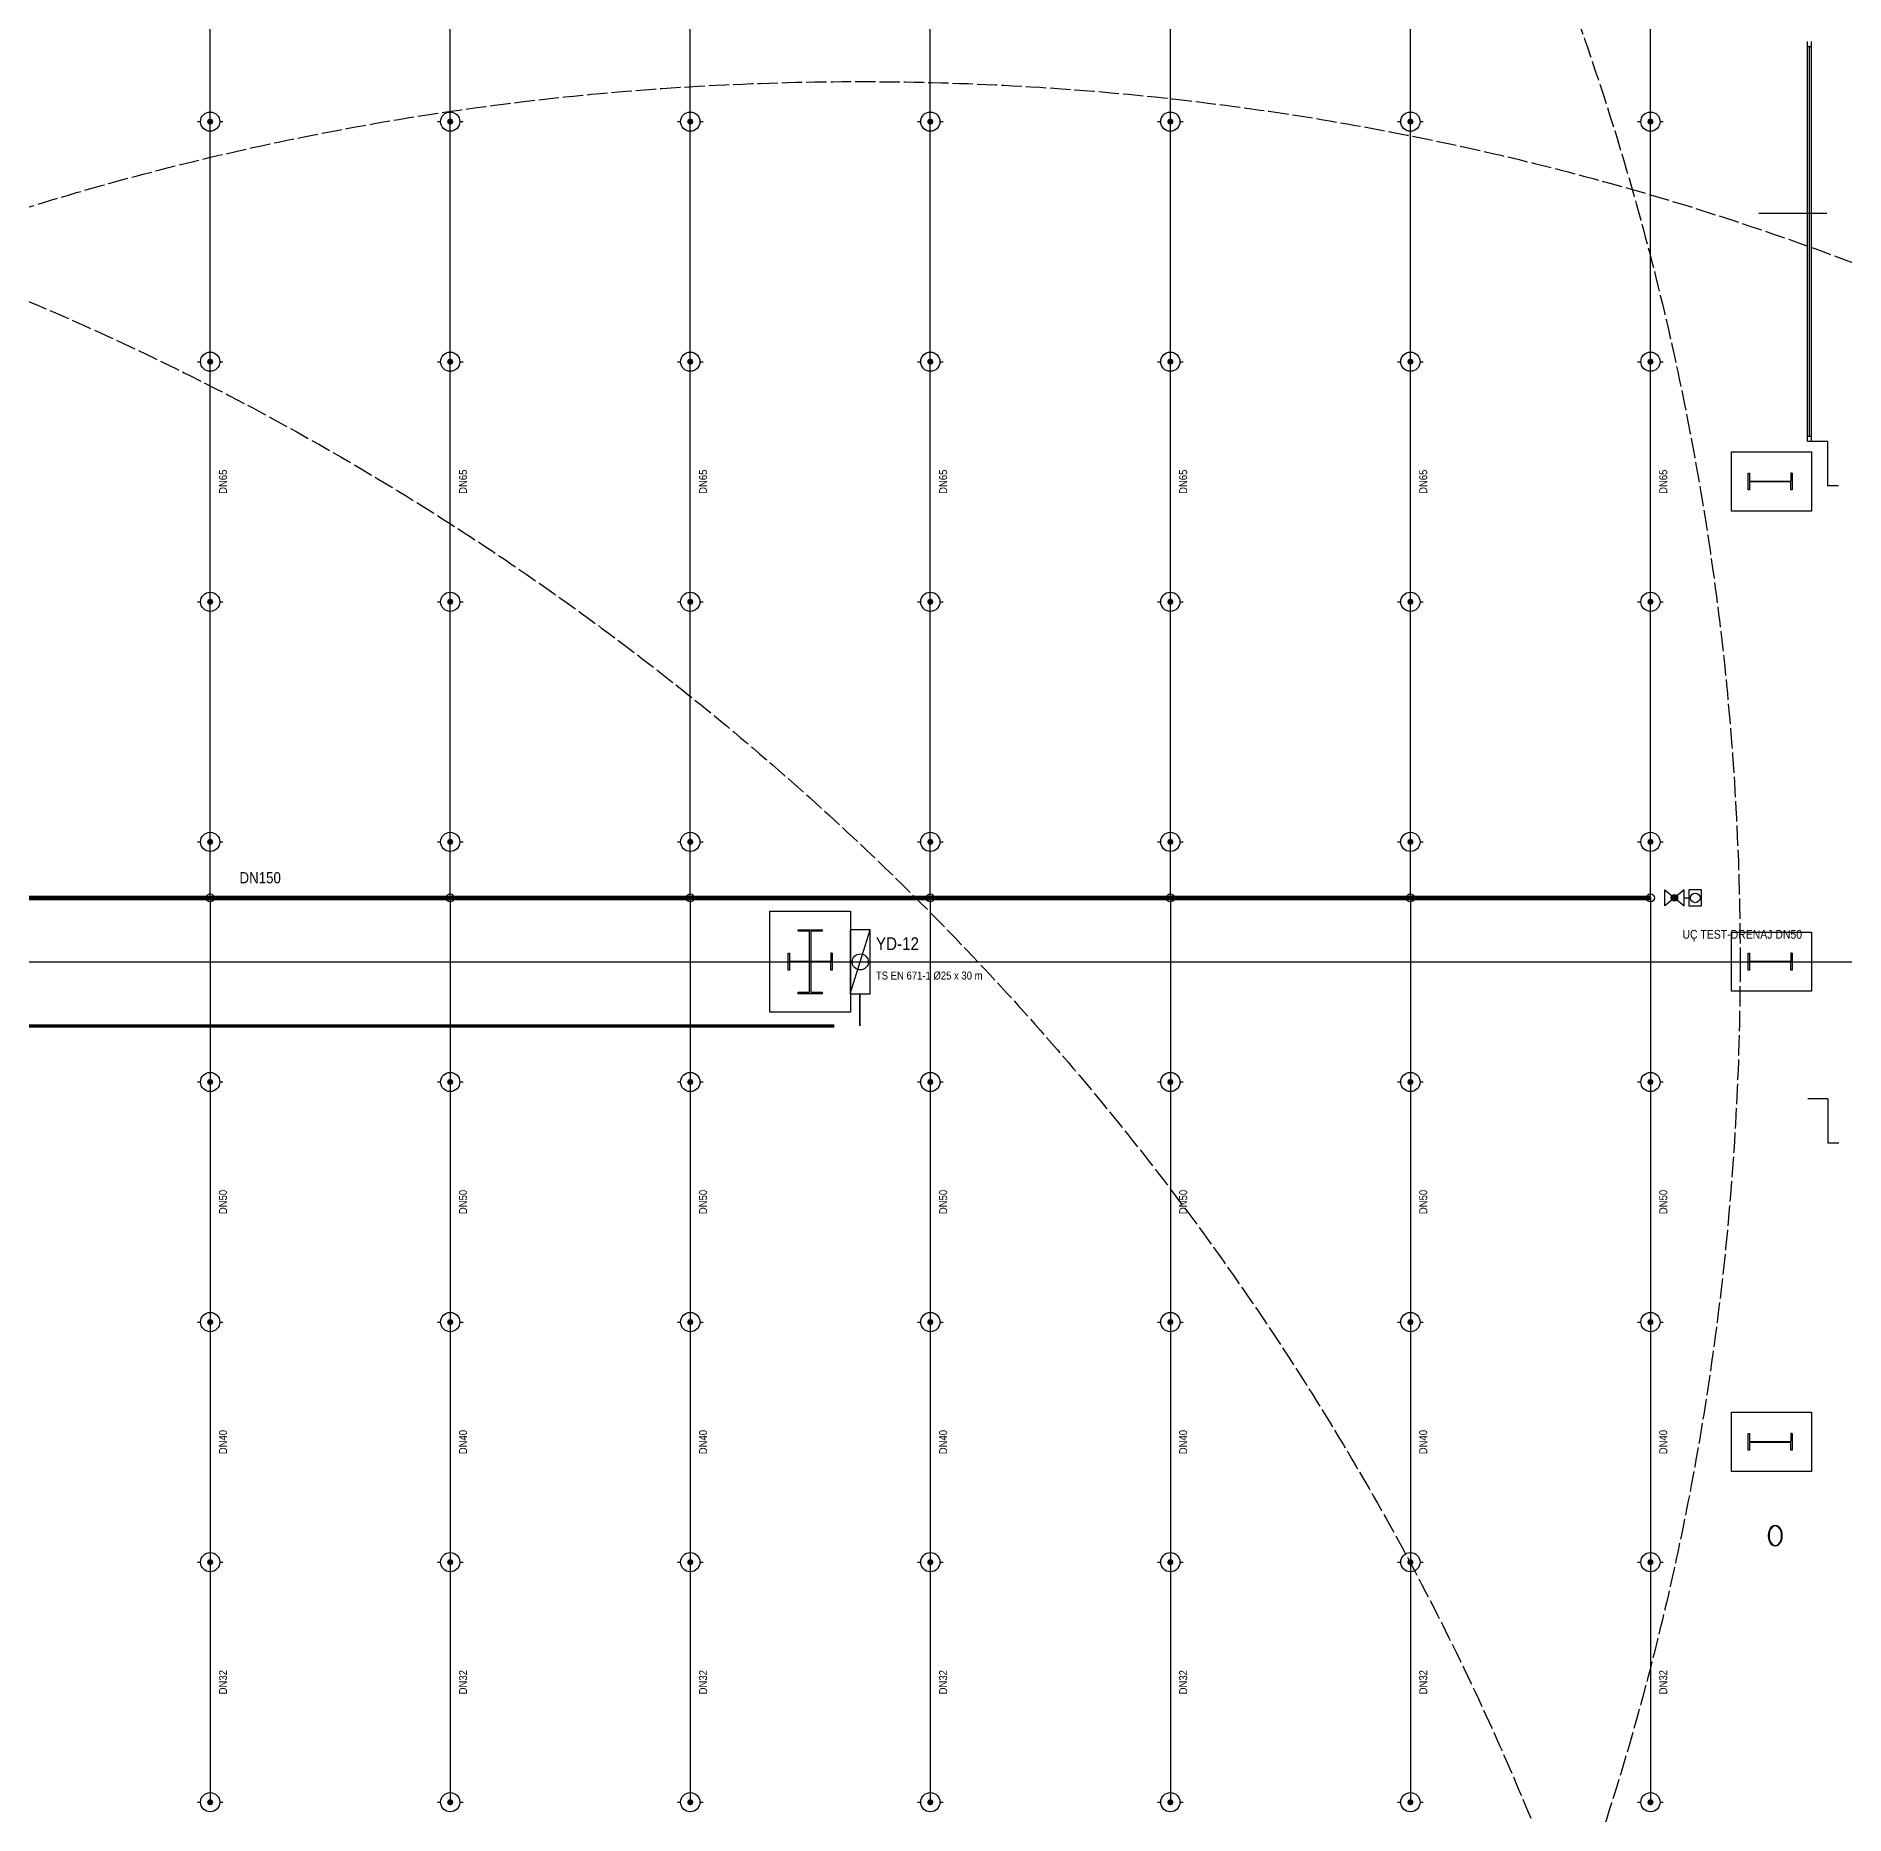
# Model space of a CAD drawing. Header units: centimetres. Extents: x 183171 to 202211, y -17274 to 19108.
# Drawn here: x 197642 to 199902, y 11990 to 14213 of the extents above; entities that cross this region are included whole.
import ezdxf
from ezdxf.enums import TextEntityAlignment as Align

# ---------------------------------------------------------------- set-up
doc = ezdxf.new("R2010")
doc.units = ezdxf.units.CM
doc.header["$LTSCALE"] = 20
doc.linetypes.add('DASHED', pattern=[1.524, 1.27, -0.254])
for name, color, linetype in [('ROTAS-MIMARI', 8, 'CONTINUOUS'), ('ROTAS-MIMARI-AKS', 8, 'CONTINUOUS'), ('ROTAS-MIMARI-KOLON', 8, 'CONTINUOUS'), ('ROTAS-YANGIN-BASLIK', 1, 'CONTINUOUS'), ('ROTAS-YANGIN-CAP', 2, 'CONTINUOUS'), ('ROTAS-YANGIN-DOLAP', 30, 'CONTINUOUS'), ('ROTAS-YANGIN-DOLAP-BORU', 30, 'CONTINUOUS'), ('ROTAS-YANGIN-DOLAP-ETKI', 9, 'DASHED'), ('ROTAS-YANGIN-SEMBOL', 1, 'CONTINUOUS'), ('ROTAS-YANGIN-SPR-ANA', 1, 'CONTINUOUS'), ('ROTAS-YANGIN-SPR-BORU', 1, 'CONTINUOUS'), ('ROTAS-YANGIN-YAZI', 7, 'CONTINUOUS')]:
    doc.layers.add(name, color=color, linetype=linetype)
doc.styles.add('ROTAS', font='arial.ttf')

# ---------------------------------------------------------------- blocks, each defined once
blk = doc.blocks.new('ROTAS-SMB-TEST-DRENAJ')
h = blk.add_hatch(color=256)
h.dxf.hatch_style = 1
h.paths.add_polyline_path([(-3, 0), (-3.1, 0.6), (-3.4, 1.2), (-3.8, 1.6), (-4.4, 1.9), (-5, 2), (-5.6, 1.9), (-6.2, 1.6), (-6.6, 1.2), (-6.9, 0.6), (-7, 0), (-6.9, -0.6), (-6.6, -1.2), (-6.2, -1.6), (-5.6, -1.9), (-5, -2), (-4.4, -1.9), (-3.8, -1.6), (-3.4, -1.2), (-3.1, -0.6)])
blk.add_line((1, 0), (4, 0))
for points in [[(-11, -5), (-11, 5), (-5, 0)], [(1, -5), (1, 5), (-5, 0)], [(4, -5), (12, -5), (12, 5), (4, 5)]]:
    blk.add_lwpolyline(points, close=True)
for centre, radius in [((-5, 0), 2), ((8, 0), 3)]:
    blk.add_circle(centre, radius)
blk = doc.blocks.new('ROTAS-SMB-SPR-DIK')
h = blk.add_hatch(color=256)
h.dxf.hatch_style = 1
h.paths.add_polyline_path([(4, 0), (2.8, 2.8), (0, 4), (-2.8, 2.8), (-4, 0), (-2.8, -2.8), (0, -4), (2.8, -2.8)])
for p, q in [((-16, 0), (-12, 0)), ((12, 0), (16, 0))]:
    blk.add_line(p, q)
blk.add_circle((0, 0), 12)
blk = doc.blocks.new('ROTAS-SMB-DOLAP-PLAN')
blk.add_line((0, -40), (25, 40))
blk.add_lwpolyline([(0, -40), (25, -40), (25, 40), (0, 40)], close=True)
blk.add_circle((12.5, 0), 10)

msp = doc.modelspace()

# ---------------------------------------------------------------- linework, layer by layer
at = {"layer": 'ROTAS-MIMARI'}
for points in [[(199855.3, 13706.3), (199855.3, 14206.3)], [(199855.3, 14200), (199860.3, 14200)], [(199857.7, 13712.8), (199857.7, 14200)], [(199860.3, 13706.3), (199860.3, 14206.3)], [(199879.5, 13991), (199794.4, 13991)], [(199855.3, 13712.8), (199860.3, 13712.8)], [(199880.3, 13706.3), (199855.5, 13706.3)], [(199880.3, 13706.3), (199880.3, 13651.1)], [(199760.3, 13693.3), (199860.3, 13693.3), (199860.3, 13619.3), (199760.3, 13619.3), (199760.3, 13693.3)], [(199894.2, 13651.1), (199880.3, 13651.1)], [(198558.3, 13119.3), (198659.3, 13119.3), (198659.3, 12993.3), (198558.3, 12993.3), (198558.3, 13119.3)], [(199760.3, 13093.3), (199860.3, 13093.3), (199860.3, 13019.3), (199760.3, 13019.3), (199760.3, 13093.3)], [(199880.5, 12884.8), (199855.7, 12884.8)], [(199880.5, 12884.8), (199880.5, 12829.6)], [(199894.4, 12829.6), (199880.5, 12829.6)], [(199760.3, 12493.3), (199860.3, 12493.3), (199860.3, 12419.3), (199760.3, 12419.3), (199760.3, 12493.3)]]:
    msp.add_lwpolyline(points, dxfattribs=at)
at = {"layer": 'ROTAS-MIMARI-AKS'}
msp.add_lwpolyline([(184958.8, 13056.3), (200258.8, 13056.3)], dxfattribs=at)
at = {"layer": 'ROTAS-MIMARI-KOLON'}
for points in [[(199781.3, 13645.8), (199781.3, 13666.8)], [(199781.3, 13666.8), (199783, 13666.8)], [(199783, 13666.8), (199783, 13656.8)], [(199783, 13656.8), (199834.6, 13656.8)], [(199834.6, 13655.7), (199783, 13655.7)], [(199783, 13655.7), (199783, 13645.8)], [(199836.3, 13666.8), (199834.6, 13666.8)], [(199834.6, 13666.8), (199834.6, 13656.8)], [(199834.6, 13645.8), (199834.6, 13655.7)], [(199836.3, 13666.8), (199836.3, 13645.8)], [(199783, 13645.8), (199781.3, 13645.8)], [(199836.3, 13645.8), (199834.6, 13645.8)], [(198593.8, 13096.3), (198593.8, 13096.3)], [(198593.8, 13096.3), (198593.8, 13096.3)], [(198593.8, 13094.3), (198593.8, 13096.3)], [(198593.8, 13096.3), (198623.8, 13096.3)], [(198608, 13094.3), (198593.8, 13094.3)], [(198608, 13018.3), (198608, 13094.3)], [(198623.8, 13094.3), (198609.5, 13094.3)], [(198609.5, 13094.3), (198609.5, 13018.3)], [(198623.8, 13096.3), (198623.8, 13094.3)], [(198581.3, 13045.8), (198581.3, 13066.8)], [(198581.3, 13066.8), (198583, 13066.8)], [(198583, 13066.8), (198583, 13056.8)], [(198636.3, 13066.8), (198634.6, 13066.8)], [(198634.6, 13066.8), (198634.6, 13056.8)], [(198636.3, 13066.8), (198636.3, 13045.8)], [(199781.3, 13045.8), (199781.3, 13066.8)], [(199781.3, 13066.8), (199783, 13066.8)], [(199783, 13066.8), (199783, 13056.8)], [(199836.3, 13066.8), (199834.6, 13066.8)], [(199834.6, 13066.8), (199834.6, 13056.8)], [(199836.3, 13066.8), (199836.3, 13045.8)], [(198583, 13045.8), (198581.3, 13045.8)], [(198583, 13056.8), (198634.6, 13056.8)], [(198634.6, 13055.7), (198583, 13055.7)], [(198583, 13055.7), (198583, 13045.8)], [(198634.6, 13045.8), (198634.6, 13055.7)], [(198636.3, 13045.8), (198634.6, 13045.8)], [(199783, 13045.8), (199781.3, 13045.8)], [(199783, 13056.8), (199834.6, 13056.8)], [(199834.6, 13055.7), (199783, 13055.7)], [(199783, 13055.7), (199783, 13045.8)], [(199834.6, 13045.8), (199834.6, 13055.7)], [(199836.3, 13045.8), (199834.6, 13045.8)], [(198593.8, 13016.3), (198593.8, 13018.3)], [(198593.8, 13018.3), (198608, 13018.3)], [(198623.8, 13016.3), (198593.8, 13016.3)], [(198609.5, 13018.3), (198623.8, 13018.3)], [(198623.8, 13018.3), (198623.8, 13016.3)], [(199781.3, 12445.8), (199781.3, 12466.8)], [(199781.3, 12466.8), (199783, 12466.8)], [(199783, 12466.8), (199783, 12456.8)], [(199783, 12456.8), (199834.6, 12456.8)], [(199834.6, 12455.7), (199783, 12455.7)], [(199783, 12455.7), (199783, 12445.8)], [(199836.3, 12466.8), (199834.6, 12466.8)], [(199834.6, 12466.8), (199834.6, 12456.8)], [(199834.6, 12445.8), (199834.6, 12455.7)], [(199836.3, 12466.8), (199836.3, 12445.8)], [(199783, 12445.8), (199781.3, 12445.8)], [(199836.3, 12445.8), (199834.6, 12445.8)], [(199806.6, 12339.2), (199806.9, 12342.6)], [(199806.9, 12342.6), (199807.7, 12345.8)], [(199807.5, 12342.3), (199807.2, 12339.2)], [(199808.3, 12345.3), (199807.5, 12342.3)], [(199807.7, 12345.8), (199809.1, 12348.5)], [(199809.5, 12347.8), (199808.3, 12345.3)], [(199809.1, 12348.5), (199810.8, 12350.6)], [(199811.1, 12349.8), (199809.5, 12347.8)], [(199810.8, 12350.6), (199812.9, 12351.9)], [(199813, 12351), (199811.1, 12349.8)], [(199812.9, 12351.9), (199815, 12352.4)], [(199815, 12351.4), (199813, 12351)], [(199815, 12352.4), (199817.2, 12351.9)], [(199817.1, 12351), (199815, 12351.4)], [(199818.9, 12349.8), (199817.1, 12351)], [(199817.2, 12351.9), (199819.2, 12350.6)], [(199820.6, 12347.8), (199818.9, 12349.8)], [(199819.2, 12350.6), (199821, 12348.5)], [(199821.8, 12345.3), (199820.6, 12347.8)], [(199821, 12348.5), (199822.3, 12345.8)], [(199822.6, 12342.3), (199821.8, 12345.3)], [(199822.3, 12345.8), (199823.2, 12342.6)], [(199823.2, 12342.6), (199822.6, 12342)], [(199822.8, 12339.2), (199822.6, 12342.3)], [(199823.2, 12342.6), (199823.4, 12339.2)], [(199806.9, 12335.7), (199806.6, 12339.2)], [(199807.7, 12332.6), (199806.9, 12335.7)], [(199807.2, 12339.2), (199807.5, 12336)], [(199807.5, 12336), (199808.3, 12333)], [(199809.1, 12329.8), (199807.7, 12332.6)], [(199808.3, 12333), (199809.5, 12330.5)], [(199810.8, 12327.7), (199809.1, 12329.8)], [(199809.5, 12330.5), (199811.1, 12328.6)], [(199810.2, 12329.6), (199809.7, 12329.1)], [(199812.9, 12326.4), (199810.8, 12327.7)], [(199811.1, 12328.6), (199813, 12327.3)], [(199815, 12326), (199812.9, 12326.4)], [(199813, 12327.3), (199815, 12326.9)], [(199815, 12326.9), (199817.1, 12327.3)], [(199817.2, 12326.4), (199815, 12326)], [(199817.1, 12327.3), (199818.9, 12328.6)], [(199819.2, 12327.7), (199817.2, 12326.4)], [(199818.9, 12328.6), (199820.6, 12330.5)], [(199821, 12329.8), (199819.2, 12327.7)], [(199820.6, 12330.5), (199821.8, 12333)], [(199822.3, 12332.6), (199821, 12329.8)], [(199821.8, 12333), (199822.6, 12336)], [(199823.2, 12335.7), (199822.3, 12332.6)], [(199822.6, 12336), (199822.8, 12339.2)], [(199823.4, 12339.2), (199823.2, 12335.7)]]:
    msp.add_lwpolyline(points, dxfattribs=at)
at = {"layer": 'ROTAS-YANGIN-DOLAP-BORU'}
for points, const_width in [([(198671, 12976), (198671, 13016)], 2), ([(184609, 12976), (198639, 12976)], 4)]:
    msp.add_lwpolyline(points, dxfattribs=dict(at, const_width=const_width))
at = {"layer": 'ROTAS-YANGIN-DOLAP-ETKI'}
for centre in [(196271, 13056), (198671, 13056), (196271, 10656), (198671, 10656)]:
    msp.add_circle(centre, 3500, dxfattribs=at)
at = {"layer": 'ROTAS-YANGIN-SPR-ANA', "const_width": 6}
msp.add_lwpolyline([(192709, 13136), (199659, 13136)], dxfattribs=at)
at = {"layer": 'ROTAS-YANGIN-SPR-ANA'}
for centre in [(197859, 13136), (198159, 13136), (198459, 13136), (198759, 13136), (199059, 13136), (199359, 13136), (199659, 13136)]:
    msp.add_circle(centre, 5, dxfattribs=at)
at = {"layer": 'ROTAS-YANGIN-SPR-BORU'}
for p, q in [((197859, 14106), (197859, 14406)), ((198159, 14106), (198159, 14406)), ((198459, 14106), (198459, 14406)), ((198759, 14106), (198759, 14406)), ((199059, 14106), (199059, 14406)), ((199359, 14106), (199359, 14406)), ((199659, 14106), (199659, 14406)), ((197859, 13806), (197859, 14106)), ((198159, 13806), (198159, 14106)), ((198459, 13806), (198459, 14106)), ((198759, 13806), (198759, 14106)), ((199059, 13806), (199059, 14106)), ((199359, 13806), (199359, 14106)), ((199659, 13806), (199659, 14106)), ((197859, 13506), (197859, 13806)), ((198159, 13506), (198159, 13806)), ((198459, 13506), (198459, 13806)), ((198759, 13506), (198759, 13806)), ((199059, 13506), (199059, 13806)), ((199359, 13506), (199359, 13806)), ((199659, 13506), (199659, 13806)), ((197859, 13206), (197859, 13506)), ((198159, 13206), (198159, 13506)), ((198459, 13206), (198459, 13506)), ((198759, 13206), (198759, 13506)), ((199059, 13206), (199059, 13506)), ((199359, 13206), (199359, 13506)), ((199659, 13206), (199659, 13506)), ((197859, 13136), (197859, 13206)), ((198159, 13136), (198159, 13206)), ((198459, 13136), (198459, 13206)), ((198759, 13136), (198759, 13206)), ((199059, 13136), (199059, 13206)), ((199359, 13136), (199359, 13206)), ((199659, 13136), (199659, 13206)), ((197859, 13136), (197859, 12906)), ((198159, 13136), (198159, 12906)), ((198459, 13136), (198459, 12906)), ((198759, 13136), (198759, 12906)), ((199059, 13136), (199059, 12906)), ((199359, 13136), (199359, 12906)), ((199659, 13136), (199659, 12906)), ((197859, 12906), (197859, 12606)), ((198159, 12906), (198159, 12606)), ((198459, 12906), (198459, 12606)), ((198759, 12906), (198759, 12606)), ((199059, 12906), (199059, 12606)), ((199359, 12906), (199359, 12606)), ((199659, 12906), (199659, 12606)), ((197859, 12606), (197859, 12306)), ((198159, 12606), (198159, 12306)), ((198459, 12606), (198459, 12306)), ((198759, 12606), (198759, 12306)), ((199059, 12606), (199059, 12306)), ((199359, 12606), (199359, 12306)), ((199659, 12606), (199659, 12306)), ((197859, 12306), (197859, 12006)), ((198159, 12306), (198159, 12006)), ((198459, 12306), (198459, 12006)), ((198759, 12306), (198759, 12006)), ((199059, 12306), (199059, 12006)), ((199359, 12306), (199359, 12006)), ((199659, 12306), (199659, 12006))]:
    msp.add_line(p, q, dxfattribs=at)

# ---------------------------------------------------------------- block references
at = {"layer": 'ROTAS-YANGIN-BASLIK'}
for p in [(197859, 14106), (198159, 14106), (198459, 14106), (198759, 14106), (199059, 14106), (199359, 14106), (199659, 14106), (197859, 13806), (198159, 13806), (198459, 13806), (198759, 13806), (199059, 13806), (199359, 13806), (199659, 13806), (197859, 13506), (198159, 13506), (198459, 13506), (198759, 13506), (199059, 13506), (199359, 13506), (199659, 13506), (197859, 13206), (198159, 13206), (198459, 13206), (198759, 13206), (199059, 13206), (199359, 13206), (199659, 13206), (197859, 12906), (198159, 12906), (198459, 12906), (198759, 12906), (199059, 12906), (199359, 12906), (199659, 12906), (197859, 12606), (198159, 12606), (198459, 12606), (198759, 12606), (199059, 12606), (199359, 12606), (199659, 12606), (197859, 12306), (198159, 12306), (198459, 12306), (198759, 12306), (199059, 12306), (199359, 12306), (199659, 12306), (197859, 12006), (198159, 12006), (198459, 12006), (198759, 12006), (199059, 12006), (199359, 12006), (199659, 12006)]:
    msp.add_blockref('ROTAS-SMB-SPR-DIK', p, dxfattribs=at)
at = {"layer": 'ROTAS-YANGIN-DOLAP'}
msp.add_blockref('ROTAS-SMB-DOLAP-PLAN', (198659, 13056), dxfattribs=at)
at = {"layer": 'ROTAS-YANGIN-SEMBOL', "xscale": 2, "yscale": 2}
msp.add_blockref('ROTAS-SMB-TEST-DRENAJ', (199699, 13136), dxfattribs=at)

# ---------------------------------------------------------------- texts
at = {"layer": 'ROTAS-YANGIN-CAP', "style": 'ROTAS', "width": 0.85}
for s, p in [('DN65', (197875, 13656)), ('DN65', (198175, 13656)), ('DN65', (198475, 13656)), ('DN65', (198775, 13656)), ('DN65', (199075, 13656)), ('DN65', (199375, 13656)), ('DN65', (199675, 13656)), ('DN50', (197875, 12756)), ('DN50', (198175, 12756)), ('DN50', (198475, 12756)), ('DN50', (198775, 12756)), ('DN50', (199075, 12756)), ('DN50', (199375, 12756)), ('DN50', (199675, 12756)), ('DN40', (197875, 12456)), ('DN40', (198175, 12456)), ('DN40', (198475, 12456)), ('DN40', (198775, 12456)), ('DN40', (199075, 12456)), ('DN40', (199375, 12456)), ('DN40', (199675, 12456)), ('DN32', (197875, 12156)), ('DN32', (198175, 12156)), ('DN32', (198475, 12156)), ('DN32', (198775, 12156)), ('DN32', (199075, 12156)), ('DN32', (199375, 12156)), ('DN32', (199675, 12156))]:
    msp.add_text(s, height=10, rotation=90, dxfattribs=at).set_placement(p, align=Align.MIDDLE_CENTER)
msp.add_text('DN150', height=14, dxfattribs=at).set_placement((197921.5, 13150), align=Align.BOTTOM_CENTER)
at = {"layer": 'ROTAS-YANGIN-DOLAP', "style": 'ROTAS', "width": 0.85}
msp.add_text('YD-12', height=16, dxfattribs=at).set_placement((198691, 13066), align=Align.BOTTOM_LEFT)
msp.add_text('TS EN 671-1 Ø25 x 30 m', height=10, dxfattribs=at).set_placement((198691, 13044), align=Align.TOP_LEFT)
at = {"layer": 'ROTAS-YANGIN-YAZI', "style": 'ROTAS', "width": 0.85}
msp.add_text('UÇ TEST-DRENAJ DN50', height=11, dxfattribs=at).set_placement((199699, 13096), align=Align.TOP_LEFT)

doc.saveas('drawing.dxf')
